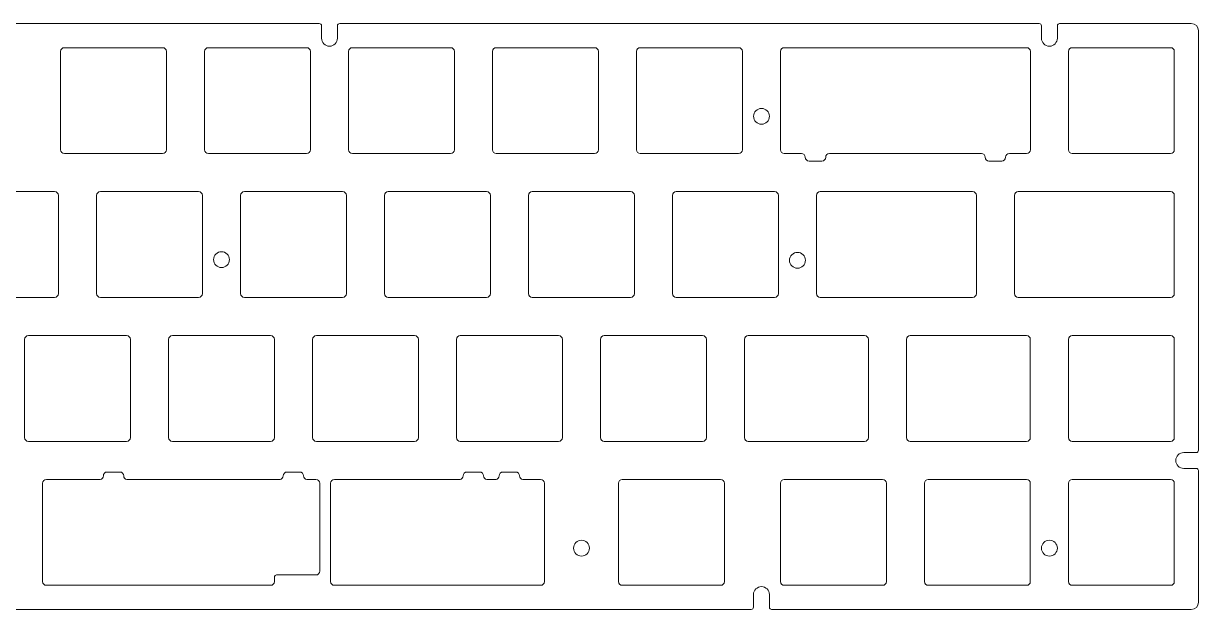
# Model space of a CAD drawing. Header units: millimetres. Extents: x -163 to 163, y -78 to -1.
# Drawn here: x 7.1 to 162.6, y -78.1 to -0.5 of the extents above; entities that cross this region are included whole.
import ezdxf

# ---------------------------------------------------------------- set-up
doc = ezdxf.new("R2010")
doc.units = ezdxf.units.MM
doc.header["$MEASUREMENT"] = 0
doc.layers.add('Layer 1', color=7, linetype='Continuous')

msp = doc.modelspace()

# ---------------------------------------------------------------- linework, layer by layer
at = {"layer": 'Layer 1', "lineweight": 9}
for points, knots in [([(-161.6501, -78.0785), (-162.1726, -78.0785), (-162.5999, -77.6509), (-162.5999, -77.1285), (-162.5999, -77.1285), (-162.5999, -77.1285), (-162.5999, -59.7034), (-162.5999, -59.7034), (-162.5999, -59.7034), (-162.5999, -59.5378), (-162.4656, -59.4035), (-162.2999, -59.4035), (-162.2999, -59.4035), (-162.2999, -59.4035), (-160.65, -59.4034), (-160.65, -59.4034), (-160.65, -59.4034), (-160.65, -59.4034), (-160.6498, -59.4035), (-160.6498, -59.4035), (-160.6498, -59.4035), (-160.0723, -59.4035), (-159.5999, -58.931), (-159.5999, -58.3536), (-159.5999, -58.3536), (-159.5999, -58.3536), (-159.5999, -58.3534), (-159.5999, -58.3534), (-159.5999, -58.3534), (-159.5999, -57.776), (-160.0723, -57.3035), (-160.6498, -57.3034), (-160.6498, -57.3034), (-160.6498, -57.3034), (-160.65, -57.3035), (-160.65, -57.3035), (-160.65, -57.3035), (-161.2333, -57.3035), (-161.7166, -57.3035), (-162.2999, -57.3035), (-162.2999, -57.3035), (-162.4656, -57.3035), (-162.5999, -57.1692), (-162.5999, -57.0034), (-162.5999, -57.0034), (-162.5999, -57.0034), (-162.5999, -1.4787), (-162.5999, -1.4787), (-162.5999, -1.4787), (-162.5999, -0.9563), (-162.1726, -0.5287), (-161.6501, -0.5287), (-161.6501, -0.5287), (-161.6501, -0.5287), (-144.2259, -0.5287), (-144.2259, -0.5287), (-144.2259, -0.5287), (-144.0602, -0.5287), (-143.9259, -0.663), (-143.9259, -0.8287), (-143.9259, -0.8287), (-143.9259, -0.8287), (-143.9259, -2.4786), (-143.9259, -2.4786), (-143.9259, -2.4786), (-143.9259, -2.4786), (-143.9259, -2.4788), (-143.9259, -2.4788), (-143.9259, -2.4788), (-143.9259, -3.0563), (-143.4535, -3.5287), (-142.8761, -3.5287), (-142.8761, -3.5287), (-142.8761, -3.5287), (-142.8758, -3.5287), (-142.8758, -3.5287), (-142.8758, -3.5287), (-142.2984, -3.5287), (-141.8259, -3.0563), (-141.8259, -2.4788), (-141.8259, -2.4788), (-141.8259, -2.4788), (-141.8259, -2.4786), (-141.8259, -2.4786), (-141.8259, -2.4786), (-141.8259, -1.862), (-141.8259, -1.4453), (-141.8259, -0.8287), (-141.8259, -0.8287), (-141.8259, -0.663), (-141.6916, -0.5287), (-141.5259, -0.5287), (-141.5259, -0.5287), (-141.5259, -0.5287), (-48.9756, -0.5287), (-48.9756, -0.5287), (-48.9756, -0.5287), (-48.8099, -0.5287), (-48.6756, -0.663), (-48.6756, -0.8287), (-48.6756, -0.8287), (-48.6756, -1.412), (-48.6756, -1.8953), (-48.6756, -2.4786), (-48.6756, -2.4786), (-48.6756, -2.4786), (-48.6756, -2.4788), (-48.6756, -2.4788), (-48.6756, -2.4788), (-48.6756, -3.0563), (-48.2032, -3.5287), (-47.6258, -3.5287), (-47.6258, -3.5287), (-47.6258, -3.5287), (-47.6255, -3.5287), (-47.6255, -3.5287), (-47.6255, -3.5287), (-47.0481, -3.5287), (-46.5756, -3.0563), (-46.5756, -2.4788), (-46.5756, -2.4788), (-46.5756, -2.4788), (-46.5756, -2.4786), (-46.5756, -2.4786), (-46.5756, -2.4786), (-46.5756, -1.8953), (-46.5756, -1.412), (-46.5756, -0.8287), (-46.5756, -0.8287), (-46.5756, -0.663), (-46.4413, -0.5287), (-46.2756, -0.5287), (-46.2756, -0.5287), (-46.2756, -0.5287), (46.2747, -0.5287), (46.2747, -0.5287), (46.2747, -0.5287), (46.4404, -0.5287), (46.5747, -0.663), (46.5747, -0.8287), (46.5747, -0.8287), (46.5747, -1.412), (46.5747, -1.8953), (46.5747, -2.4786), (46.5747, -2.4786), (46.5747, -2.4786), (46.5747, -2.4788), (46.5747, -2.4788), (46.5747, -2.4788), (46.5747, -3.0563), (47.0471, -3.5287), (47.6245, -3.5287), (47.6245, -3.5287), (47.6245, -3.5287), (47.6248, -3.5287), (47.6248, -3.5287), (47.6248, -3.5287), (48.2022, -3.5287), (48.6747, -3.0563), (48.6747, -2.4788), (48.6747, -2.4788), (48.6747, -2.4788), (48.6747, -2.4786), (48.6747, -2.4786), (48.6747, -2.4786), (48.6747, -2.4786), (48.6747, -0.8287), (48.6747, -0.8287), (48.6747, -0.8287), (48.6747, -0.663), (48.809, -0.5287), (48.9747, -0.5287), (48.9747, -0.5287), (48.9747, -0.5287), (141.5248, -0.5287), (141.5248, -0.5287), (141.5248, -0.5287), (141.6905, -0.5287), (141.8248, -0.663), (141.8248, -0.8287), (141.8248, -0.8287), (141.8248, -1.412), (141.8248, -1.8953), (141.8248, -2.4786), (141.8248, -2.4786), (141.8248, -2.4786), (141.8248, -2.4788), (141.8248, -2.4788), (141.8248, -2.4788), (141.8248, -3.0563), (142.2972, -3.5287), (142.8746, -3.5287), (142.8746, -3.5287), (142.8746, -3.5287), (142.8749, -3.5287), (142.8749, -3.5287), (142.8749, -3.5287), (143.4523, -3.5287), (143.9248, -3.0563), (143.9248, -2.4788), (143.9248, -2.4788), (143.9248, -2.4788), (143.9248, -2.4786), (143.9248, -2.4786), (143.9248, -2.4786), (143.9248, -1.8953), (143.9248, -1.412), (143.9248, -0.8287), (143.9248, -0.8287), (143.9248, -0.663), (144.0591, -0.5287), (144.2248, -0.5287), (144.2248, -0.5287), (144.2248, -0.5287), (161.6501, -0.5287), (161.6501, -0.5287), (161.6501, -0.5287), (162.1726, -0.5287), (162.5999, -0.9563), (162.5999, -1.4787), (162.5999, -1.4787), (162.5999, -1.4787), (162.5999, -57.0035), (162.5999, -57.0035), (162.5999, -57.0035), (162.5999, -57.1692), (162.4656, -57.3035), (162.2999, -57.3035), (162.2999, -57.3035), (161.7166, -57.3035), (161.2333, -57.3035), (160.65, -57.3035), (160.65, -57.3035), (160.65, -57.3035), (160.6498, -57.3035), (160.6498, -57.3035), (160.6498, -57.3035), (160.0723, -57.3035), (159.5999, -57.776), (159.5999, -58.3534), (159.5999, -58.3534), (159.5999, -58.3534), (159.5999, -58.3537), (159.5999, -58.3537), (159.5999, -58.3537), (159.5999, -58.9311), (160.0723, -59.4035), (160.6498, -59.4035), (160.6498, -59.4035), (160.6498, -59.4035), (160.65, -59.4035), (160.65, -59.4035), (160.65, -59.4035), (161.2333, -59.4035), (161.7166, -59.4035), (162.2999, -59.4035), (162.2999, -59.4035), (162.4656, -59.4035), (162.5999, -59.5378), (162.5999, -59.7035), (162.5999, -59.7035), (162.5999, -59.7035), (162.5999, -77.1285), (162.5999, -77.1285), (162.5999, -77.1285), (162.5999, -77.6509), (162.1726, -78.0785), (161.6501, -78.0785), (161.6501, -78.0785), (161.6501, -78.0785), (106.1257, -78.0785), (106.1257, -78.0785), (106.1257, -78.0785), (105.96, -78.0785), (105.8257, -77.9442), (105.8257, -77.7785), (105.8257, -77.7785), (105.8257, -77.1952), (105.8257, -76.6877), (105.8257, -76.1044), (105.8257, -76.1044), (105.8257, -76.1044), (105.8257, -76.1042), (105.8257, -76.1042), (105.8257, -76.1042), (105.8257, -75.5267), (105.3533, -75.0543), (104.7759, -75.0543), (104.7759, -75.0543), (104.7759, -75.0543), (104.7756, -75.0543), (104.7756, -75.0543), (104.7756, -75.0543), (104.1982, -75.0543), (103.7257, -75.5267), (103.7257, -76.1042), (103.7257, -76.1042), (103.7257, -76.1042), (103.7257, -76.1044), (103.7257, -76.1044), (103.7257, -76.1044), (103.7257, -76.6877), (103.7257, -77.1952), (103.7257, -77.7785), (103.7257, -77.7785), (103.7257, -77.9442), (103.5914, -78.0785), (103.4257, -78.0785), (103.4257, -78.0785), (103.4257, -78.0785), (5.7039, -78.0785), (5.7039, -78.0785), (5.7039, -78.0785), (5.5382, -78.0785), (5.4039, -77.9442), (5.4039, -77.7785), (5.4039, -77.7785), (5.4039, -77.1869), (5.4039, -76.6952), (5.4039, -76.1036), (5.4039, -76.1036), (5.4039, -76.1036), (5.4039, -76.1034), (5.4039, -76.1034), (5.4039, -76.1034), (5.4039, -75.5259), (4.9315, -75.0535), (4.3541, -75.0535), (4.3541, -75.0535), (4.3541, -75.0535), (4.3538, -75.0535), (4.3538, -75.0535), (4.3538, -75.0535), (3.7764, -75.0535), (3.3039, -75.5259), (3.3039, -76.1034), (3.3039, -76.1034), (3.3039, -76.1034), (3.3039, -76.1036), (3.3039, -76.1036), (3.3039, -76.1036), (3.3039, -76.6952), (3.3039, -77.1869), (3.3039, -77.7785), (3.3039, -77.7785), (3.3039, -77.9442), (3.1696, -78.0785), (3.0039, -78.0785), (3.0039, -78.0785), (3.0039, -78.0785), (-103.4224, -78.0785), (-103.4224, -78.0785), (-103.4224, -78.0785), (-103.5881, -78.0785), (-103.7224, -77.9442), (-103.7224, -77.7785), (-103.7224, -77.7785), (-103.7224, -77.1869), (-103.7224, -76.6952), (-103.7224, -76.1036), (-103.7224, -76.1036), (-103.7224, -76.1036), (-103.7224, -76.1034), (-103.7224, -76.1034), (-103.7224, -76.1034), (-103.7224, -75.5259), (-104.1948, -75.0535), (-104.7722, -75.0535), (-104.7722, -75.0535), (-104.7722, -75.0535), (-104.7725, -75.0535), (-104.7725, -75.0535), (-104.7725, -75.0535), (-105.3499, -75.0535), (-105.8224, -75.5259), (-105.8224, -76.1034), (-105.8224, -76.1034), (-105.8224, -76.1034), (-105.8224, -76.1036), (-105.8224, -76.1036), (-105.8224, -76.1036), (-105.8224, -76.6952), (-105.8224, -77.1869), (-105.8224, -77.7785), (-105.8224, -77.7785), (-105.8224, -77.9442), (-105.9567, -78.0785), (-106.1224, -78.0785), (-106.1224, -78.0785), (-106.1224, -78.0785), (-161.6501, -78.0785), (-161.6501, -78.0785)], [0, 0, 0, 0, 0.01010101, 0.01010101, 0.01010101, 0.01010101, 0.02020202, 0.02020202, 0.02020202, 0.02020202, 0.03030303, 0.03030303, 0.03030303, 0.03030303, 0.04040404, 0.04040404, 0.04040404, 0.04040404, 0.05050505, 0.05050505, 0.05050505, 0.05050505, 0.06060606, 0.06060606, 0.06060606, 0.06060606, 0.07070707, 0.07070707, 0.07070707, 0.07070707, 0.08080808, 0.08080808, 0.08080808, 0.08080808, 0.09090909, 0.09090909, 0.09090909, 0.09090909, 0.1010101, 0.1010101, 0.1010101, 0.1010101, 0.11111111, 0.11111111, 0.11111111, 0.11111111, 0.12121212, 0.12121212, 0.12121212, 0.12121212, 0.13131313, 0.13131313, 0.13131313, 0.13131313, 0.14141414, 0.14141414, 0.14141414, 0.14141414, 0.15151515, 0.15151515, 0.15151515, 0.15151515, 0.16161616, 0.16161616, 0.16161616, 0.16161616, 0.17171717, 0.17171717, 0.17171717, 0.17171717, 0.18181818, 0.18181818, 0.18181818, 0.18181818, 0.19191919, 0.19191919, 0.19191919, 0.19191919, 0.2020202, 0.2020202, 0.2020202, 0.2020202, 0.21212121, 0.21212121, 0.21212121, 0.21212121, 0.22222222, 0.22222222, 0.22222222, 0.22222222, 0.23232323, 0.23232323, 0.23232323, 0.23232323, 0.24242424, 0.24242424, 0.24242424, 0.24242424, 0.25252525, 0.25252525, 0.25252525, 0.25252525, 0.26262626, 0.26262626, 0.26262626, 0.26262626, 0.27272727, 0.27272727, 0.27272727, 0.27272727, 0.28282828, 0.28282828, 0.28282828, 0.28282828, 0.29292929, 0.29292929, 0.29292929, 0.29292929, 0.3030303, 0.3030303, 0.3030303, 0.3030303, 0.31313131, 0.31313131, 0.31313131, 0.31313131, 0.32323232, 0.32323232, 0.32323232, 0.32323232, 0.33333333, 0.33333333, 0.33333333, 0.33333333, 0.34343434, 0.34343434, 0.34343434, 0.34343434, 0.35353535, 0.35353535, 0.35353535, 0.35353535, 0.36363636, 0.36363636, 0.36363636, 0.36363636, 0.37373737, 0.37373737, 0.37373737, 0.37373737, 0.38383838, 0.38383838, 0.38383838, 0.38383838, 0.39393939, 0.39393939, 0.39393939, 0.39393939, 0.4040404, 0.4040404, 0.4040404, 0.4040404, 0.41414141, 0.41414141, 0.41414141, 0.41414141, 0.42424242, 0.42424242, 0.42424242, 0.42424242, 0.43434343, 0.43434343, 0.43434343, 0.43434343, 0.44444444, 0.44444444, 0.44444444, 0.44444444, 0.45454545, 0.45454545, 0.45454545, 0.45454545, 0.46464646, 0.46464646, 0.46464646, 0.46464646, 0.47474747, 0.47474747, 0.47474747, 0.47474747, 0.48484848, 0.48484848, 0.48484848, 0.48484848, 0.49494949, 0.49494949, 0.49494949, 0.49494949, 0.50505051, 0.50505051, 0.50505051, 0.50505051, 0.51515152, 0.51515152, 0.51515152, 0.51515152, 0.52525253, 0.52525253, 0.52525253, 0.52525253, 0.53535354, 0.53535354, 0.53535354, 0.53535354, 0.54545455, 0.54545455, 0.54545455, 0.54545455, 0.55555556, 0.55555556, 0.55555556, 0.55555556, 0.56565657, 0.56565657, 0.56565657, 0.56565657, 0.57575758, 0.57575758, 0.57575758, 0.57575758, 0.58585859, 0.58585859, 0.58585859, 0.58585859, 0.5959596, 0.5959596, 0.5959596, 0.5959596, 0.60606061, 0.60606061, 0.60606061, 0.60606061, 0.61616162, 0.61616162, 0.61616162, 0.61616162, 0.62626263, 0.62626263, 0.62626263, 0.62626263, 0.63636364, 0.63636364, 0.63636364, 0.63636364, 0.64646465, 0.64646465, 0.64646465, 0.64646465, 0.65656566, 0.65656566, 0.65656566, 0.65656566, 0.66666667, 0.66666667, 0.66666667, 0.66666667, 0.67676768, 0.67676768, 0.67676768, 0.67676768, 0.68686869, 0.68686869, 0.68686869, 0.68686869, 0.6969697, 0.6969697, 0.6969697, 0.6969697, 0.70707071, 0.70707071, 0.70707071, 0.70707071, 0.71717172, 0.71717172, 0.71717172, 0.71717172, 0.72727273, 0.72727273, 0.72727273, 0.72727273, 0.73737374, 0.73737374, 0.73737374, 0.73737374, 0.74747475, 0.74747475, 0.74747475, 0.74747475, 0.75757576, 0.75757576, 0.75757576, 0.75757576, 0.76767677, 0.76767677, 0.76767677, 0.76767677, 0.77777778, 0.77777778, 0.77777778, 0.77777778, 0.78787879, 0.78787879, 0.78787879, 0.78787879, 0.7979798, 0.7979798, 0.7979798, 0.7979798, 0.80808081, 0.80808081, 0.80808081, 0.80808081, 0.81818182, 0.81818182, 0.81818182, 0.81818182, 0.82828283, 0.82828283, 0.82828283, 0.82828283, 0.83838384, 0.83838384, 0.83838384, 0.83838384, 0.84848485, 0.84848485, 0.84848485, 0.84848485, 0.85858586, 0.85858586, 0.85858586, 0.85858586, 0.86868687, 0.86868687, 0.86868687, 0.86868687, 0.87878788, 0.87878788, 0.87878788, 0.87878788, 0.88888889, 0.88888889, 0.88888889, 0.88888889, 0.8989899, 0.8989899, 0.8989899, 0.8989899, 0.90909091, 0.90909091, 0.90909091, 0.90909091, 0.91919192, 0.91919192, 0.91919192, 0.91919192, 0.92929293, 0.92929293, 0.92929293, 0.92929293, 0.93939394, 0.93939394, 0.93939394, 0.93939394, 0.94949495, 0.94949495, 0.94949495, 0.94949495, 0.95959596, 0.95959596, 0.95959596, 0.95959596, 0.96969697, 0.96969697, 0.96969697, 0.96969697, 0.97979798, 0.97979798, 0.97979798, 0.97979798, 1, 1, 1, 1]), ([(12.5507, -3.7289), (12.5507, -3.7289), (25.5509, -3.7289), (25.5509, -3.7289), (25.5509, -3.7289), (25.8259, -3.7289), (26.0508, -3.9539), (26.0508, -4.2289), (26.0508, -4.2289), (26.0508, -4.2289), (26.0508, -17.2289), (26.0508, -17.2289), (26.0508, -17.2289), (26.0508, -17.5039), (25.8259, -17.7289), (25.5509, -17.7289), (25.5509, -17.7289), (25.5509, -17.7289), (12.5507, -17.7289), (12.5507, -17.7289), (12.5507, -17.7289), (12.2757, -17.7289), (12.0508, -17.5039), (12.0508, -17.2289), (12.0508, -17.2289), (12.0508, -17.2289), (12.0508, -4.2289), (12.0508, -4.2289), (12.0508, -4.2289), (12.0508, -3.9539), (12.2757, -3.7289), (12.5507, -3.7289)], [0, 0, 0, 0, 0.11111111, 0.11111111, 0.11111111, 0.11111111, 0.22222222, 0.22222222, 0.22222222, 0.22222222, 0.33333333, 0.33333333, 0.33333333, 0.33333333, 0.44444444, 0.44444444, 0.44444444, 0.44444444, 0.55555556, 0.55555556, 0.55555556, 0.55555556, 0.66666667, 0.66666667, 0.66666667, 0.66666667, 0.77777778, 0.77777778, 0.77777778, 0.77777778, 1, 1, 1, 1]), ([(31.6007, -3.7289), (31.6007, -3.7289), (44.6009, -3.7289), (44.6009, -3.7289), (44.6009, -3.7289), (44.8759, -3.7289), (45.1008, -3.9539), (45.1008, -4.2289), (45.1008, -4.2289), (45.1008, -4.2289), (45.1008, -17.2289), (45.1008, -17.2289), (45.1008, -17.2289), (45.1008, -17.5039), (44.8759, -17.7289), (44.6009, -17.7289), (44.6009, -17.7289), (44.6009, -17.7289), (31.6007, -17.7289), (31.6007, -17.7289), (31.6007, -17.7289), (31.3257, -17.7289), (31.1008, -17.5039), (31.1008, -17.2289), (31.1008, -17.2289), (31.1008, -17.2289), (31.1008, -4.2289), (31.1008, -4.2289), (31.1008, -4.2289), (31.1008, -3.9539), (31.3257, -3.7289), (31.6007, -3.7289)], [0, 0, 0, 0, 0.11111111, 0.11111111, 0.11111111, 0.11111111, 0.22222222, 0.22222222, 0.22222222, 0.22222222, 0.33333333, 0.33333333, 0.33333333, 0.33333333, 0.44444444, 0.44444444, 0.44444444, 0.44444444, 0.55555556, 0.55555556, 0.55555556, 0.55555556, 0.66666667, 0.66666667, 0.66666667, 0.66666667, 0.77777778, 0.77777778, 0.77777778, 0.77777778, 1, 1, 1, 1]), ([(50.6505, -3.7289), (50.6505, -3.7289), (63.6507, -3.7289), (63.6507, -3.7289), (63.6507, -3.7289), (63.9257, -3.7289), (64.1506, -3.9539), (64.1506, -4.2289), (64.1506, -4.2289), (64.1506, -4.2289), (64.1506, -17.2289), (64.1506, -17.2289), (64.1506, -17.2289), (64.1506, -17.5039), (63.9257, -17.7289), (63.6507, -17.7289), (63.6507, -17.7289), (63.6507, -17.7289), (50.6505, -17.7289), (50.6505, -17.7289), (50.6505, -17.7289), (50.3755, -17.7289), (50.1506, -17.5039), (50.1506, -17.2289), (50.1506, -17.2289), (50.1506, -17.2289), (50.1506, -4.2289), (50.1506, -4.2289), (50.1506, -4.2289), (50.1506, -3.9539), (50.3755, -3.7289), (50.6505, -3.7289)], [0, 0, 0, 0, 0.11111111, 0.11111111, 0.11111111, 0.11111111, 0.22222222, 0.22222222, 0.22222222, 0.22222222, 0.33333333, 0.33333333, 0.33333333, 0.33333333, 0.44444444, 0.44444444, 0.44444444, 0.44444444, 0.55555556, 0.55555556, 0.55555556, 0.55555556, 0.66666667, 0.66666667, 0.66666667, 0.66666667, 0.77777778, 0.77777778, 0.77777778, 0.77777778, 1, 1, 1, 1]), ([(69.7007, -3.7289), (69.7007, -3.7289), (82.7009, -3.7289), (82.7009, -3.7289), (82.7009, -3.7289), (82.9759, -3.7289), (83.2008, -3.9539), (83.2008, -4.2289), (83.2008, -4.2289), (83.2008, -4.2289), (83.2008, -17.2289), (83.2008, -17.2289), (83.2008, -17.2289), (83.2008, -17.5039), (82.9759, -17.7289), (82.7009, -17.7289), (82.7009, -17.7289), (82.7009, -17.7289), (69.7007, -17.7289), (69.7007, -17.7289), (69.7007, -17.7289), (69.4257, -17.7289), (69.2008, -17.5039), (69.2008, -17.2289), (69.2008, -17.2289), (69.2008, -17.2289), (69.2008, -4.2289), (69.2008, -4.2289), (69.2008, -4.2289), (69.2008, -3.9539), (69.4257, -3.7289), (69.7007, -3.7289)], [0, 0, 0, 0, 0.11111111, 0.11111111, 0.11111111, 0.11111111, 0.22222222, 0.22222222, 0.22222222, 0.22222222, 0.33333333, 0.33333333, 0.33333333, 0.33333333, 0.44444444, 0.44444444, 0.44444444, 0.44444444, 0.55555556, 0.55555556, 0.55555556, 0.55555556, 0.66666667, 0.66666667, 0.66666667, 0.66666667, 0.77777778, 0.77777778, 0.77777778, 0.77777778, 1, 1, 1, 1]), ([(88.7508, -3.7289), (88.7508, -3.7289), (101.751, -3.7289), (101.751, -3.7289), (101.751, -3.7289), (102.026, -3.7289), (102.2509, -3.9539), (102.2509, -4.2289), (102.2509, -4.2289), (102.2509, -4.2289), (102.2509, -17.2289), (102.2509, -17.2289), (102.2509, -17.2289), (102.2509, -17.5039), (102.026, -17.7289), (101.751, -17.7289), (101.751, -17.7289), (101.751, -17.7289), (88.7508, -17.7289), (88.7508, -17.7289), (88.7508, -17.7289), (88.4758, -17.7289), (88.2509, -17.5039), (88.2509, -17.2289), (88.2509, -17.2289), (88.2509, -17.2289), (88.2509, -4.2289), (88.2509, -4.2289), (88.2509, -4.2289), (88.2509, -3.9539), (88.4758, -3.7289), (88.7508, -3.7289)], [0, 0, 0, 0, 0.11111111, 0.11111111, 0.11111111, 0.11111111, 0.22222222, 0.22222222, 0.22222222, 0.22222222, 0.33333333, 0.33333333, 0.33333333, 0.33333333, 0.44444444, 0.44444444, 0.44444444, 0.44444444, 0.55555556, 0.55555556, 0.55555556, 0.55555556, 0.66666667, 0.66666667, 0.66666667, 0.66666667, 0.77777778, 0.77777778, 0.77777778, 0.77777778, 1, 1, 1, 1]), ([(107.801, -3.7289), (107.801, -3.7289), (139.8512, -3.7289), (139.8512, -3.7289), (139.8512, -3.7289), (140.1262, -3.7289), (140.3511, -3.954), (140.3511, -4.2289), (140.3511, -4.2289), (140.3511, -4.2289), (140.3511, -17.2289), (140.3511, -17.2289), (140.3511, -17.2289), (140.3511, -17.5038), (140.1261, -17.7289), (139.8512, -17.7289), (139.8512, -17.7289), (139.8512, -17.7289), (137.574, -17.7289), (137.574, -17.7289), (137.574, -17.7289), (137.299, -17.7289), (137.074, -17.954), (137.074, -18.2288), (137.074, -18.2288), (137.074, -18.5035), (136.8475, -18.7288), (136.574, -18.7288), (136.574, -18.7288), (136.574, -18.7288), (134.874, -18.7288), (134.874, -18.7288), (134.874, -18.7288), (134.6005, -18.7288), (134.374, -18.5028), (134.374, -18.2288), (134.374, -18.2288), (134.374, -17.954), (134.149, -17.7289), (133.874, -17.7289), (133.874, -17.7289), (133.874, -17.7289), (113.7742, -17.7289), (113.7742, -17.7289), (113.7742, -17.7289), (113.4992, -17.7289), (113.2742, -17.954), (113.2742, -18.2288), (113.2742, -18.2288), (113.2742, -18.5035), (113.0477, -18.7288), (112.7742, -18.7288), (112.7742, -18.7288), (112.7742, -18.7288), (111.0742, -18.7288), (111.0742, -18.7288), (111.0742, -18.7288), (110.8007, -18.7288), (110.5742, -18.5028), (110.5742, -18.2288), (110.5742, -18.2288), (110.5742, -17.954), (110.3492, -17.7289), (110.0742, -17.7289), (110.0742, -17.7289), (110.0742, -17.7289), (107.801, -17.7289), (107.801, -17.7289), (107.801, -17.7289), (107.5261, -17.7289), (107.3011, -17.5039), (107.3011, -17.2289), (107.3011, -17.2289), (107.3011, -17.2289), (107.3011, -4.2289), (107.3011, -4.2289), (107.3011, -4.2289), (107.3011, -3.9539), (107.526, -3.7289), (107.801, -3.7289)], [0, 0, 0, 0, 0.04761905, 0.04761905, 0.04761905, 0.04761905, 0.0952381, 0.0952381, 0.0952381, 0.0952381, 0.14285714, 0.14285714, 0.14285714, 0.14285714, 0.19047619, 0.19047619, 0.19047619, 0.19047619, 0.23809524, 0.23809524, 0.23809524, 0.23809524, 0.28571429, 0.28571429, 0.28571429, 0.28571429, 0.33333333, 0.33333333, 0.33333333, 0.33333333, 0.38095238, 0.38095238, 0.38095238, 0.38095238, 0.42857143, 0.42857143, 0.42857143, 0.42857143, 0.47619048, 0.47619048, 0.47619048, 0.47619048, 0.52380952, 0.52380952, 0.52380952, 0.52380952, 0.57142857, 0.57142857, 0.57142857, 0.57142857, 0.61904762, 0.61904762, 0.61904762, 0.61904762, 0.66666667, 0.66666667, 0.66666667, 0.66666667, 0.71428571, 0.71428571, 0.71428571, 0.71428571, 0.76190476, 0.76190476, 0.76190476, 0.76190476, 0.80952381, 0.80952381, 0.80952381, 0.80952381, 0.85714286, 0.85714286, 0.85714286, 0.85714286, 0.9047619, 0.9047619, 0.9047619, 0.9047619, 1, 1, 1, 1]), ([(145.9008, -3.7289), (145.9008, -3.7289), (158.901, -3.7289), (158.901, -3.7289), (158.901, -3.7289), (159.176, -3.7289), (159.4009, -3.9539), (159.4009, -4.2289), (159.4009, -4.2289), (159.4009, -4.2289), (159.4009, -17.2289), (159.4009, -17.2289), (159.4009, -17.2289), (159.4009, -17.5039), (159.176, -17.7289), (158.901, -17.7289), (158.901, -17.7289), (158.901, -17.7289), (145.9008, -17.7289), (145.9008, -17.7289), (145.9008, -17.7289), (145.6258, -17.7289), (145.4009, -17.5039), (145.4009, -17.2289), (145.4009, -17.2289), (145.4009, -17.2289), (145.4009, -4.2289), (145.4009, -4.2289), (145.4009, -4.2289), (145.4009, -3.9539), (145.6258, -3.7289), (145.9008, -3.7289)], [0, 0, 0, 0, 0.11111111, 0.11111111, 0.11111111, 0.11111111, 0.22222222, 0.22222222, 0.22222222, 0.22222222, 0.33333333, 0.33333333, 0.33333333, 0.33333333, 0.44444444, 0.44444444, 0.44444444, 0.44444444, 0.55555556, 0.55555556, 0.55555556, 0.55555556, 0.66666667, 0.66666667, 0.66666667, 0.66666667, 0.77777778, 0.77777778, 0.77777778, 0.77777778, 1, 1, 1, 1]), ([(104.7764, -11.7634), (104.1965, -11.7634), (103.7264, -12.2335), (103.7264, -12.8134), (103.7264, -12.8134), (103.7264, -13.3933), (104.1965, -13.8634), (104.7764, -13.8634), (104.7764, -13.8634), (105.3563, -13.8634), (105.8264, -13.3933), (105.8264, -12.8134), (105.8264, -12.8134), (105.8264, -12.2335), (105.3563, -11.7634), (104.7764, -11.7634)], [0, 0, 0, 0, 0.2, 0.2, 0.2, 0.2, 0.4, 0.4, 0.4, 0.4, 0.6, 0.6, 0.6, 0.6, 1, 1, 1, 1]), ([(-1.7374, -22.7784), (-1.7374, -22.7784), (11.2628, -22.7784), (11.2628, -22.7784), (11.2628, -22.7784), (11.5378, -22.7784), (11.7627, -23.0034), (11.7627, -23.2784), (11.7627, -23.2784), (11.7627, -23.2784), (11.7627, -36.2784), (11.7627, -36.2784), (11.7627, -36.2784), (11.7627, -36.5534), (11.5378, -36.7784), (11.2628, -36.7784), (11.2628, -36.7784), (11.2628, -36.7784), (-1.7374, -36.7784), (-1.7374, -36.7784), (-1.7374, -36.7784), (-2.0124, -36.7784), (-2.2373, -36.5534), (-2.2373, -36.2784), (-2.2373, -36.2784), (-2.2373, -36.2784), (-2.2373, -23.2784), (-2.2373, -23.2784), (-2.2373, -23.2784), (-2.2373, -23.0034), (-2.0124, -22.7784), (-1.7374, -22.7784)], [0, 0, 0, 0, 0.11111111, 0.11111111, 0.11111111, 0.11111111, 0.22222222, 0.22222222, 0.22222222, 0.22222222, 0.33333333, 0.33333333, 0.33333333, 0.33333333, 0.44444444, 0.44444444, 0.44444444, 0.44444444, 0.55555556, 0.55555556, 0.55555556, 0.55555556, 0.66666667, 0.66666667, 0.66666667, 0.66666667, 0.77777778, 0.77777778, 0.77777778, 0.77777778, 1, 1, 1, 1]), ([(17.3128, -22.7784), (17.3128, -22.7784), (30.313, -22.7784), (30.313, -22.7784), (30.313, -22.7784), (30.588, -22.7784), (30.8129, -23.0034), (30.8129, -23.2784), (30.8129, -23.2784), (30.8129, -23.2784), (30.8129, -36.2784), (30.8129, -36.2784), (30.8129, -36.2784), (30.8129, -36.5534), (30.588, -36.7784), (30.313, -36.7784), (30.313, -36.7784), (30.313, -36.7784), (17.3128, -36.7784), (17.3128, -36.7784), (17.3128, -36.7784), (17.0378, -36.7784), (16.8129, -36.5534), (16.8129, -36.2784), (16.8129, -36.2784), (16.8129, -36.2784), (16.8129, -23.2784), (16.8129, -23.2784), (16.8129, -23.2784), (16.8129, -23.0034), (17.0378, -22.7784), (17.3128, -22.7784)], [0, 0, 0, 0, 0.11111111, 0.11111111, 0.11111111, 0.11111111, 0.22222222, 0.22222222, 0.22222222, 0.22222222, 0.33333333, 0.33333333, 0.33333333, 0.33333333, 0.44444444, 0.44444444, 0.44444444, 0.44444444, 0.55555556, 0.55555556, 0.55555556, 0.55555556, 0.66666667, 0.66666667, 0.66666667, 0.66666667, 0.77777778, 0.77777778, 0.77777778, 0.77777778, 1, 1, 1, 1]), ([(36.3628, -22.7784), (36.3628, -22.7784), (49.363, -22.7784), (49.363, -22.7784), (49.363, -22.7784), (49.638, -22.7784), (49.8629, -23.0034), (49.8629, -23.2784), (49.8629, -23.2784), (49.8629, -23.2784), (49.8629, -36.2784), (49.8629, -36.2784), (49.8629, -36.2784), (49.8629, -36.5534), (49.638, -36.7784), (49.363, -36.7784), (49.363, -36.7784), (49.363, -36.7784), (36.3628, -36.7784), (36.3628, -36.7784), (36.3628, -36.7784), (36.0878, -36.7784), (35.8629, -36.5534), (35.8629, -36.2784), (35.8629, -36.2784), (35.8629, -36.2784), (35.8629, -23.2784), (35.8629, -23.2784), (35.8629, -23.2784), (35.8629, -23.0034), (36.0878, -22.7784), (36.3628, -22.7784)], [0, 0, 0, 0, 0.11111111, 0.11111111, 0.11111111, 0.11111111, 0.22222222, 0.22222222, 0.22222222, 0.22222222, 0.33333333, 0.33333333, 0.33333333, 0.33333333, 0.44444444, 0.44444444, 0.44444444, 0.44444444, 0.55555556, 0.55555556, 0.55555556, 0.55555556, 0.66666667, 0.66666667, 0.66666667, 0.66666667, 0.77777778, 0.77777778, 0.77777778, 0.77777778, 1, 1, 1, 1]), ([(55.4126, -22.7784), (55.4126, -22.7784), (68.4128, -22.7784), (68.4128, -22.7784), (68.4128, -22.7784), (68.6878, -22.7784), (68.9127, -23.0034), (68.9127, -23.2784), (68.9127, -23.2784), (68.9127, -23.2784), (68.9127, -36.2784), (68.9127, -36.2784), (68.9127, -36.2784), (68.9127, -36.5534), (68.6878, -36.7784), (68.4128, -36.7784), (68.4128, -36.7784), (68.4128, -36.7784), (55.4126, -36.7784), (55.4126, -36.7784), (55.4126, -36.7784), (55.1376, -36.7784), (54.9127, -36.5534), (54.9127, -36.2784), (54.9127, -36.2784), (54.9127, -36.2784), (54.9127, -23.2784), (54.9127, -23.2784), (54.9127, -23.2784), (54.9127, -23.0034), (55.1376, -22.7784), (55.4126, -22.7784)], [0, 0, 0, 0, 0.11111111, 0.11111111, 0.11111111, 0.11111111, 0.22222222, 0.22222222, 0.22222222, 0.22222222, 0.33333333, 0.33333333, 0.33333333, 0.33333333, 0.44444444, 0.44444444, 0.44444444, 0.44444444, 0.55555556, 0.55555556, 0.55555556, 0.55555556, 0.66666667, 0.66666667, 0.66666667, 0.66666667, 0.77777778, 0.77777778, 0.77777778, 0.77777778, 1, 1, 1, 1]), ([(74.4628, -22.7784), (74.4628, -22.7784), (87.463, -22.7784), (87.463, -22.7784), (87.463, -22.7784), (87.738, -22.7784), (87.9629, -23.0034), (87.9629, -23.2784), (87.9629, -23.2784), (87.9629, -23.2784), (87.9629, -36.2784), (87.9629, -36.2784), (87.9629, -36.2784), (87.9629, -36.5534), (87.738, -36.7784), (87.463, -36.7784), (87.463, -36.7784), (87.463, -36.7784), (74.4628, -36.7784), (74.4628, -36.7784), (74.4628, -36.7784), (74.1878, -36.7784), (73.9629, -36.5534), (73.9629, -36.2784), (73.9629, -36.2784), (73.9629, -36.2784), (73.9629, -23.2784), (73.9629, -23.2784), (73.9629, -23.2784), (73.9629, -23.0034), (74.1878, -22.7784), (74.4628, -22.7784)], [0, 0, 0, 0, 0.11111111, 0.11111111, 0.11111111, 0.11111111, 0.22222222, 0.22222222, 0.22222222, 0.22222222, 0.33333333, 0.33333333, 0.33333333, 0.33333333, 0.44444444, 0.44444444, 0.44444444, 0.44444444, 0.55555556, 0.55555556, 0.55555556, 0.55555556, 0.66666667, 0.66666667, 0.66666667, 0.66666667, 0.77777778, 0.77777778, 0.77777778, 0.77777778, 1, 1, 1, 1]), ([(93.5129, -22.7784), (93.5129, -22.7784), (106.5131, -22.7784), (106.5131, -22.7784), (106.5131, -22.7784), (106.7881, -22.7784), (107.013, -23.0034), (107.013, -23.2784), (107.013, -23.2784), (107.013, -23.2784), (107.013, -36.2784), (107.013, -36.2784), (107.013, -36.2784), (107.013, -36.5534), (106.7881, -36.7784), (106.5131, -36.7784), (106.5131, -36.7784), (106.5131, -36.7784), (93.5129, -36.7784), (93.5129, -36.7784), (93.5129, -36.7784), (93.2379, -36.7784), (93.013, -36.5534), (93.013, -36.2784), (93.013, -36.2784), (93.013, -36.2784), (93.013, -23.2784), (93.013, -23.2784), (93.013, -23.2784), (93.013, -23.0034), (93.2379, -22.7784), (93.5129, -22.7784)], [0, 0, 0, 0, 0.11111111, 0.11111111, 0.11111111, 0.11111111, 0.22222222, 0.22222222, 0.22222222, 0.22222222, 0.33333333, 0.33333333, 0.33333333, 0.33333333, 0.44444444, 0.44444444, 0.44444444, 0.44444444, 0.55555556, 0.55555556, 0.55555556, 0.55555556, 0.66666667, 0.66666667, 0.66666667, 0.66666667, 0.77777778, 0.77777778, 0.77777778, 0.77777778, 1, 1, 1, 1]), ([(112.5629, -22.7784), (112.5629, -22.7784), (132.7084, -22.7784), (132.7084, -22.7784), (132.7084, -22.7784), (132.9834, -22.7784), (133.2083, -23.0035), (133.2083, -23.2784), (133.2083, -23.2784), (133.2083, -23.2784), (133.2083, -36.2784), (133.2083, -36.2784), (133.2083, -36.2784), (133.2083, -36.5533), (132.9833, -36.7784), (132.7084, -36.7784), (132.7084, -36.7784), (132.7084, -36.7784), (112.5629, -36.7784), (112.5629, -36.7784), (112.5629, -36.7784), (112.288, -36.7784), (112.063, -36.5534), (112.063, -36.2784), (112.063, -36.2784), (112.063, -36.2784), (112.063, -23.2784), (112.063, -23.2784), (112.063, -23.2784), (112.063, -23.0034), (112.2879, -22.7784), (112.5629, -22.7784)], [0, 0, 0, 0, 0.11111111, 0.11111111, 0.11111111, 0.11111111, 0.22222222, 0.22222222, 0.22222222, 0.22222222, 0.33333333, 0.33333333, 0.33333333, 0.33333333, 0.44444444, 0.44444444, 0.44444444, 0.44444444, 0.55555556, 0.55555556, 0.55555556, 0.55555556, 0.66666667, 0.66666667, 0.66666667, 0.66666667, 0.77777778, 0.77777778, 0.77777778, 0.77777778, 1, 1, 1, 1]), ([(138.756, -22.7784), (138.756, -22.7784), (158.9015, -22.7784), (158.9015, -22.7784), (158.9015, -22.7784), (159.1765, -22.7784), (159.4014, -23.0035), (159.4014, -23.2784), (159.4014, -23.2784), (159.4014, -23.2784), (159.4014, -36.2784), (159.4014, -36.2784), (159.4014, -36.2784), (159.4014, -36.5533), (159.1764, -36.7784), (158.9015, -36.7784), (158.9015, -36.7784), (158.9015, -36.7784), (138.756, -36.7784), (138.756, -36.7784), (138.756, -36.7784), (138.4811, -36.7784), (138.2561, -36.5534), (138.2561, -36.2784), (138.2561, -36.2784), (138.2561, -36.2784), (138.2561, -23.2784), (138.2561, -23.2784), (138.2561, -23.2784), (138.2561, -23.0034), (138.481, -22.7784), (138.756, -22.7784)], [0, 0, 0, 0, 0.11111111, 0.11111111, 0.11111111, 0.11111111, 0.22222222, 0.22222222, 0.22222222, 0.22222222, 0.33333333, 0.33333333, 0.33333333, 0.33333333, 0.44444444, 0.44444444, 0.44444444, 0.44444444, 0.55555556, 0.55555556, 0.55555556, 0.55555556, 0.66666667, 0.66666667, 0.66666667, 0.66666667, 0.77777778, 0.77777778, 0.77777778, 0.77777778, 1, 1, 1, 1]), ([(33.338, -30.7284), (32.7581, -30.7284), (32.288, -31.1985), (32.288, -31.7784), (32.288, -31.7784), (32.288, -32.3583), (32.7581, -32.8284), (33.338, -32.8284), (33.338, -32.8284), (33.9179, -32.8284), (34.388, -32.3583), (34.388, -31.7784), (34.388, -31.7784), (34.388, -31.1985), (33.9179, -30.7284), (33.338, -30.7284)], [0, 0, 0, 0, 0.2, 0.2, 0.2, 0.2, 0.4, 0.4, 0.4, 0.4, 0.6, 0.6, 0.6, 0.6, 1, 1, 1, 1]), ([(109.5383, -30.8134), (108.9584, -30.8134), (108.4883, -31.2835), (108.4883, -31.8634), (108.4883, -31.8634), (108.4883, -32.4433), (108.9584, -32.9134), (109.5383, -32.9134), (109.5383, -32.9134), (110.1182, -32.9134), (110.5883, -32.4433), (110.5883, -31.8634), (110.5883, -31.8634), (110.5883, -31.2835), (110.1182, -30.8134), (109.5383, -30.8134)], [0, 0, 0, 0, 0.2, 0.2, 0.2, 0.2, 0.4, 0.4, 0.4, 0.4, 0.6, 0.6, 0.6, 0.6, 1, 1, 1, 1]), ([(7.7876, -41.8284), (7.7876, -41.8284), (20.7878, -41.8284), (20.7878, -41.8284), (20.7878, -41.8284), (21.0628, -41.8284), (21.2877, -42.0534), (21.2877, -42.3284), (21.2877, -42.3284), (21.2877, -42.3284), (21.2877, -55.3284), (21.2877, -55.3284), (21.2877, -55.3284), (21.2877, -55.6034), (21.0628, -55.8284), (20.7878, -55.8284), (20.7878, -55.8284), (20.7878, -55.8284), (7.7876, -55.8284), (7.7876, -55.8284), (7.7876, -55.8284), (7.5126, -55.8284), (7.2877, -55.6034), (7.2877, -55.3284), (7.2877, -55.3284), (7.2877, -55.3284), (7.2877, -42.3284), (7.2877, -42.3284), (7.2877, -42.3284), (7.2877, -42.0534), (7.5126, -41.8284), (7.7876, -41.8284)], [0, 0, 0, 0, 0.11111111, 0.11111111, 0.11111111, 0.11111111, 0.22222222, 0.22222222, 0.22222222, 0.22222222, 0.33333333, 0.33333333, 0.33333333, 0.33333333, 0.44444444, 0.44444444, 0.44444444, 0.44444444, 0.55555556, 0.55555556, 0.55555556, 0.55555556, 0.66666667, 0.66666667, 0.66666667, 0.66666667, 0.77777778, 0.77777778, 0.77777778, 0.77777778, 1, 1, 1, 1]), ([(26.8378, -41.8284), (26.8378, -41.8284), (39.838, -41.8284), (39.838, -41.8284), (39.838, -41.8284), (40.113, -41.8284), (40.3379, -42.0534), (40.3379, -42.3284), (40.3379, -42.3284), (40.3379, -42.3284), (40.3379, -55.3284), (40.3379, -55.3284), (40.3379, -55.3284), (40.3379, -55.6034), (40.113, -55.8284), (39.838, -55.8284), (39.838, -55.8284), (39.838, -55.8284), (26.8378, -55.8284), (26.8378, -55.8284), (26.8378, -55.8284), (26.5628, -55.8284), (26.3379, -55.6034), (26.3379, -55.3284), (26.3379, -55.3284), (26.3379, -55.3284), (26.3379, -42.3284), (26.3379, -42.3284), (26.3379, -42.3284), (26.3379, -42.0534), (26.5628, -41.8284), (26.8378, -41.8284)], [0, 0, 0, 0, 0.11111111, 0.11111111, 0.11111111, 0.11111111, 0.22222222, 0.22222222, 0.22222222, 0.22222222, 0.33333333, 0.33333333, 0.33333333, 0.33333333, 0.44444444, 0.44444444, 0.44444444, 0.44444444, 0.55555556, 0.55555556, 0.55555556, 0.55555556, 0.66666667, 0.66666667, 0.66666667, 0.66666667, 0.77777778, 0.77777778, 0.77777778, 0.77777778, 1, 1, 1, 1]), ([(45.8878, -41.8284), (45.8878, -41.8284), (58.888, -41.8284), (58.888, -41.8284), (58.888, -41.8284), (59.163, -41.8284), (59.3879, -42.0534), (59.3879, -42.3284), (59.3879, -42.3284), (59.3879, -42.3284), (59.3879, -55.3284), (59.3879, -55.3284), (59.3879, -55.3284), (59.3879, -55.6034), (59.163, -55.8284), (58.888, -55.8284), (58.888, -55.8284), (58.888, -55.8284), (45.8878, -55.8284), (45.8878, -55.8284), (45.8878, -55.8284), (45.6128, -55.8284), (45.3879, -55.6034), (45.3879, -55.3284), (45.3879, -55.3284), (45.3879, -55.3284), (45.3879, -42.3284), (45.3879, -42.3284), (45.3879, -42.3284), (45.3879, -42.0534), (45.6128, -41.8284), (45.8878, -41.8284)], [0, 0, 0, 0, 0.11111111, 0.11111111, 0.11111111, 0.11111111, 0.22222222, 0.22222222, 0.22222222, 0.22222222, 0.33333333, 0.33333333, 0.33333333, 0.33333333, 0.44444444, 0.44444444, 0.44444444, 0.44444444, 0.55555556, 0.55555556, 0.55555556, 0.55555556, 0.66666667, 0.66666667, 0.66666667, 0.66666667, 0.77777778, 0.77777778, 0.77777778, 0.77777778, 1, 1, 1, 1]), ([(64.9376, -41.8284), (64.9376, -41.8284), (77.9378, -41.8284), (77.9378, -41.8284), (77.9378, -41.8284), (78.2128, -41.8284), (78.4377, -42.0534), (78.4377, -42.3284), (78.4377, -42.3284), (78.4377, -42.3284), (78.4377, -55.3284), (78.4377, -55.3284), (78.4377, -55.3284), (78.4377, -55.6034), (78.2128, -55.8284), (77.9378, -55.8284), (77.9378, -55.8284), (77.9378, -55.8284), (64.9376, -55.8284), (64.9376, -55.8284), (64.9376, -55.8284), (64.6626, -55.8284), (64.4377, -55.6034), (64.4377, -55.3284), (64.4377, -55.3284), (64.4377, -55.3284), (64.4377, -42.3284), (64.4377, -42.3284), (64.4377, -42.3284), (64.4377, -42.0534), (64.6626, -41.8284), (64.9376, -41.8284)], [0, 0, 0, 0, 0.11111111, 0.11111111, 0.11111111, 0.11111111, 0.22222222, 0.22222222, 0.22222222, 0.22222222, 0.33333333, 0.33333333, 0.33333333, 0.33333333, 0.44444444, 0.44444444, 0.44444444, 0.44444444, 0.55555556, 0.55555556, 0.55555556, 0.55555556, 0.66666667, 0.66666667, 0.66666667, 0.66666667, 0.77777778, 0.77777778, 0.77777778, 0.77777778, 1, 1, 1, 1]), ([(83.9878, -41.8284), (83.9878, -41.8284), (96.988, -41.8284), (96.988, -41.8284), (96.988, -41.8284), (97.263, -41.8284), (97.4879, -42.0534), (97.4879, -42.3284), (97.4879, -42.3284), (97.4879, -42.3284), (97.4879, -55.3284), (97.4879, -55.3284), (97.4879, -55.3284), (97.4879, -55.6034), (97.263, -55.8284), (96.988, -55.8284), (96.988, -55.8284), (96.988, -55.8284), (83.9878, -55.8284), (83.9878, -55.8284), (83.9878, -55.8284), (83.7128, -55.8284), (83.4879, -55.6034), (83.4879, -55.3284), (83.4879, -55.3284), (83.4879, -55.3284), (83.4879, -42.3284), (83.4879, -42.3284), (83.4879, -42.3284), (83.4879, -42.0534), (83.7128, -41.8284), (83.9878, -41.8284)], [0, 0, 0, 0, 0.11111111, 0.11111111, 0.11111111, 0.11111111, 0.22222222, 0.22222222, 0.22222222, 0.22222222, 0.33333333, 0.33333333, 0.33333333, 0.33333333, 0.44444444, 0.44444444, 0.44444444, 0.44444444, 0.55555556, 0.55555556, 0.55555556, 0.55555556, 0.66666667, 0.66666667, 0.66666667, 0.66666667, 0.77777778, 0.77777778, 0.77777778, 0.77777778, 1, 1, 1, 1]), ([(103.0379, -41.8284), (103.0379, -41.8284), (118.4181, -41.8284), (118.4181, -41.8284), (118.4181, -41.8284), (118.6931, -41.8284), (118.918, -42.0535), (118.918, -42.3284), (118.918, -42.3284), (118.918, -42.3284), (118.918, -55.3284), (118.918, -55.3284), (118.918, -55.3284), (118.918, -55.6033), (118.693, -55.8284), (118.4181, -55.8284), (118.4181, -55.8284), (118.4181, -55.8284), (103.0379, -55.8284), (103.0379, -55.8284), (103.0379, -55.8284), (102.763, -55.8284), (102.538, -55.6034), (102.538, -55.3284), (102.538, -55.3284), (102.538, -55.3284), (102.538, -42.3284), (102.538, -42.3284), (102.538, -42.3284), (102.538, -42.0534), (102.7629, -41.8284), (103.0379, -41.8284)], [0, 0, 0, 0, 0.11111111, 0.11111111, 0.11111111, 0.11111111, 0.22222222, 0.22222222, 0.22222222, 0.22222222, 0.33333333, 0.33333333, 0.33333333, 0.33333333, 0.44444444, 0.44444444, 0.44444444, 0.44444444, 0.55555556, 0.55555556, 0.55555556, 0.55555556, 0.66666667, 0.66666667, 0.66666667, 0.66666667, 0.77777778, 0.77777778, 0.77777778, 0.77777778, 1, 1, 1, 1]), ([(124.469, -41.8284), (124.469, -41.8284), (139.8492, -41.8284), (139.8492, -41.8284), (139.8492, -41.8284), (140.1242, -41.8284), (140.3491, -42.0535), (140.3491, -42.3284), (140.3491, -42.3284), (140.3491, -42.3284), (140.3491, -55.3284), (140.3491, -55.3284), (140.3491, -55.3284), (140.3491, -55.6033), (140.1241, -55.8284), (139.8492, -55.8284), (139.8492, -55.8284), (139.8492, -55.8284), (124.469, -55.8284), (124.469, -55.8284), (124.469, -55.8284), (124.1941, -55.8284), (123.9691, -55.6034), (123.9691, -55.3284), (123.9691, -55.3284), (123.9691, -55.3284), (123.9691, -42.3284), (123.9691, -42.3284), (123.9691, -42.3284), (123.9691, -42.0534), (124.194, -41.8284), (124.469, -41.8284)], [0, 0, 0, 0, 0.11111111, 0.11111111, 0.11111111, 0.11111111, 0.22222222, 0.22222222, 0.22222222, 0.22222222, 0.33333333, 0.33333333, 0.33333333, 0.33333333, 0.44444444, 0.44444444, 0.44444444, 0.44444444, 0.55555556, 0.55555556, 0.55555556, 0.55555556, 0.66666667, 0.66666667, 0.66666667, 0.66666667, 0.77777778, 0.77777778, 0.77777778, 0.77777778, 1, 1, 1, 1]), ([(145.9008, -41.8284), (145.9008, -41.8284), (158.901, -41.8284), (158.901, -41.8284), (158.901, -41.8284), (159.176, -41.8284), (159.4009, -42.0534), (159.4009, -42.3284), (159.4009, -42.3284), (159.4009, -42.3284), (159.4009, -55.3284), (159.4009, -55.3284), (159.4009, -55.3284), (159.4009, -55.6034), (159.176, -55.8284), (158.901, -55.8284), (158.901, -55.8284), (158.901, -55.8284), (145.9008, -55.8284), (145.9008, -55.8284), (145.9008, -55.8284), (145.6258, -55.8284), (145.4009, -55.6034), (145.4009, -55.3284), (145.4009, -55.3284), (145.4009, -55.3284), (145.4009, -42.3284), (145.4009, -42.3284), (145.4009, -42.3284), (145.4009, -42.0534), (145.6258, -41.8284), (145.9008, -41.8284)], [0, 0, 0, 0, 0.11111111, 0.11111111, 0.11111111, 0.11111111, 0.22222222, 0.22222222, 0.22222222, 0.22222222, 0.33333333, 0.33333333, 0.33333333, 0.33333333, 0.44444444, 0.44444444, 0.44444444, 0.44444444, 0.55555556, 0.55555556, 0.55555556, 0.55555556, 0.66666667, 0.66666667, 0.66666667, 0.66666667, 0.77777778, 0.77777778, 0.77777778, 0.77777778, 1, 1, 1, 1]), ([(40.3379, -73.8076), (40.3379, -73.6419), (40.4722, -73.5076), (40.6379, -73.5076), (40.6379, -73.5076), (42.3359, -73.5076), (44.1338, -73.5076), (45.8318, -73.5076), (45.8318, -73.5076), (46.1063, -73.5076), (46.3317, -73.2821), (46.3317, -73.0076), (46.3317, -73.0076), (46.3317, -73.0076), (46.3317, -61.3783), (46.3317, -61.3783), (46.3317, -61.3783), (46.3317, -61.1038), (46.1068, -60.8783), (45.8318, -60.8783), (45.8318, -60.8783), (45.8318, -60.8783), (44.6257, -60.8783), (44.6257, -60.8783), (44.6257, -60.8783), (44.3888, -60.8394), (44.2065, -60.6323), (44.2065, -60.385), (44.2065, -60.385), (44.2065, -60.1103), (43.98, -59.885), (43.7065, -59.885), (43.7065, -59.885), (43.7065, -59.885), (42.0065, -59.885), (42.0065, -59.885), (42.0065, -59.885), (41.733, -59.885), (41.5065, -60.111), (41.5065, -60.385), (41.5065, -60.385), (41.5065, -60.6323), (41.3243, -60.8394), (41.0873, -60.8783), (41.0873, -60.8783), (41.0873, -60.8783), (20.8259, -60.8783), (20.8259, -60.8783), (20.8259, -60.8783), (20.5889, -60.8394), (20.4067, -60.6323), (20.4067, -60.385), (20.4067, -60.385), (20.4067, -60.1103), (20.1802, -59.885), (19.9067, -59.885), (19.9067, -59.885), (19.9067, -59.885), (18.2067, -59.885), (18.2067, -59.885), (18.2067, -59.885), (17.9332, -59.885), (17.7067, -60.111), (17.7067, -60.385), (17.7067, -60.385), (17.7067, -60.6323), (17.5244, -60.8394), (17.2875, -60.8783), (17.2875, -60.8783), (17.2875, -60.8783), (10.1684, -60.8783), (10.1684, -60.8783), (10.1684, -60.8783), (9.8934, -60.8783), (9.6685, -61.1033), (9.6685, -61.3783), (9.6685, -61.3783), (9.6685, -61.3783), (9.6685, -74.3783), (9.6685, -74.3783), (9.6685, -74.3783), (9.6685, -74.6533), (9.8936, -74.8783), (10.1684, -74.8783), (10.1684, -74.8783), (10.1684, -74.8783), (39.838, -74.8783), (39.838, -74.8783), (39.838, -74.8783), (40.1128, -74.8783), (40.3379, -74.6531), (40.3379, -74.3783), (40.3379, -74.3783), (40.3379, -74.1547), (40.3379, -74.0312), (40.3379, -73.8076)], [0, 0, 0, 0, 0.04, 0.04, 0.04, 0.04, 0.08, 0.08, 0.08, 0.08, 0.12, 0.12, 0.12, 0.12, 0.16, 0.16, 0.16, 0.16, 0.2, 0.2, 0.2, 0.2, 0.24, 0.24, 0.24, 0.24, 0.28, 0.28, 0.28, 0.28, 0.32, 0.32, 0.32, 0.32, 0.36, 0.36, 0.36, 0.36, 0.4, 0.4, 0.4, 0.4, 0.44, 0.44, 0.44, 0.44, 0.48, 0.48, 0.48, 0.48, 0.52, 0.52, 0.52, 0.52, 0.56, 0.56, 0.56, 0.56, 0.6, 0.6, 0.6, 0.6, 0.64, 0.64, 0.64, 0.64, 0.68, 0.68, 0.68, 0.68, 0.72, 0.72, 0.72, 0.72, 0.76, 0.76, 0.76, 0.76, 0.8, 0.8, 0.8, 0.8, 0.84, 0.84, 0.84, 0.84, 0.88, 0.88, 0.88, 0.88, 0.92, 0.92, 0.92, 0.92, 1, 1, 1, 1]), ([(48.2691, -60.8783), (48.2691, -60.8783), (64.8998, -60.8783), (64.8998, -60.8783), (64.8998, -60.8783), (65.1368, -60.8394), (65.319, -60.6323), (65.319, -60.385), (65.319, -60.385), (65.319, -60.111), (65.5449, -59.885), (65.819, -59.885), (65.819, -59.885), (65.819, -59.885), (67.519, -59.885), (67.519, -59.885), (67.519, -59.885), (67.7931, -59.885), (68.019, -60.1103), (68.019, -60.385), (68.019, -60.385), (68.019, -60.6323), (68.2013, -60.8394), (68.4382, -60.8783), (68.4382, -60.8783), (68.4382, -60.8783), (69.6623, -60.8783), (69.6623, -60.8783), (69.6623, -60.8783), (69.8993, -60.8394), (70.0815, -60.6323), (70.0815, -60.385), (70.0815, -60.385), (70.0815, -60.111), (70.3074, -59.885), (70.5815, -59.885), (70.5815, -59.885), (70.5815, -59.885), (72.2815, -59.885), (72.2815, -59.885), (72.2815, -59.885), (72.5556, -59.885), (72.7815, -60.1103), (72.7815, -60.385), (72.7815, -60.385), (72.7815, -60.6323), (72.9638, -60.8394), (73.2007, -60.8783), (73.2007, -60.8783), (73.2007, -60.8783), (75.5561, -60.8783), (75.5561, -60.8783), (75.5561, -60.8783), (75.8311, -60.8783), (76.056, -61.1036), (76.056, -61.3783), (76.056, -61.3783), (76.056, -61.3783), (76.056, -74.3783), (76.056, -74.3783), (76.056, -74.3783), (76.056, -74.653), (75.8308, -74.8783), (75.5561, -74.8783), (75.5561, -74.8783), (75.5561, -74.8783), (48.2691, -74.8783), (48.2691, -74.8783), (48.2691, -74.8783), (47.9944, -74.8783), (47.7692, -74.6533), (47.7692, -74.3783), (47.7692, -74.3783), (47.7692, -74.3783), (47.7692, -61.3783), (47.7692, -61.3783), (47.7692, -61.3783), (47.7692, -61.1033), (47.9941, -60.8783), (48.2691, -60.8783)], [0, 0, 0, 0, 0.04761905, 0.04761905, 0.04761905, 0.04761905, 0.0952381, 0.0952381, 0.0952381, 0.0952381, 0.14285714, 0.14285714, 0.14285714, 0.14285714, 0.19047619, 0.19047619, 0.19047619, 0.19047619, 0.23809524, 0.23809524, 0.23809524, 0.23809524, 0.28571429, 0.28571429, 0.28571429, 0.28571429, 0.33333333, 0.33333333, 0.33333333, 0.33333333, 0.38095238, 0.38095238, 0.38095238, 0.38095238, 0.42857143, 0.42857143, 0.42857143, 0.42857143, 0.47619048, 0.47619048, 0.47619048, 0.47619048, 0.52380952, 0.52380952, 0.52380952, 0.52380952, 0.57142857, 0.57142857, 0.57142857, 0.57142857, 0.61904762, 0.61904762, 0.61904762, 0.61904762, 0.66666667, 0.66666667, 0.66666667, 0.66666667, 0.71428571, 0.71428571, 0.71428571, 0.71428571, 0.76190476, 0.76190476, 0.76190476, 0.76190476, 0.80952381, 0.80952381, 0.80952381, 0.80952381, 0.85714286, 0.85714286, 0.85714286, 0.85714286, 0.9047619, 0.9047619, 0.9047619, 0.9047619, 1, 1, 1, 1]), ([(86.369, -60.8783), (86.369, -60.8783), (99.3692, -60.8783), (99.3692, -60.8783), (99.3692, -60.8783), (99.6442, -60.8783), (99.8691, -61.1033), (99.8691, -61.3783), (99.8691, -61.3783), (99.8691, -61.3783), (99.8691, -74.3783), (99.8691, -74.3783), (99.8691, -74.3783), (99.8691, -74.6533), (99.6442, -74.8783), (99.3692, -74.8783), (99.3692, -74.8783), (99.3692, -74.8783), (86.369, -74.8783), (86.369, -74.8783), (86.369, -74.8783), (86.094, -74.8783), (85.8691, -74.6533), (85.8691, -74.3783), (85.8691, -74.3783), (85.8691, -74.3783), (85.8691, -61.3783), (85.8691, -61.3783), (85.8691, -61.3783), (85.8691, -61.1033), (86.094, -60.8783), (86.369, -60.8783)], [0, 0, 0, 0, 0.11111111, 0.11111111, 0.11111111, 0.11111111, 0.22222222, 0.22222222, 0.22222222, 0.22222222, 0.33333333, 0.33333333, 0.33333333, 0.33333333, 0.44444444, 0.44444444, 0.44444444, 0.44444444, 0.55555556, 0.55555556, 0.55555556, 0.55555556, 0.66666667, 0.66666667, 0.66666667, 0.66666667, 0.77777778, 0.77777778, 0.77777778, 0.77777778, 1, 1, 1, 1]), ([(107.8001, -60.8783), (107.8001, -60.8783), (120.8003, -60.8783), (120.8003, -60.8783), (120.8003, -60.8783), (121.0753, -60.8783), (121.3002, -61.1033), (121.3002, -61.3783), (121.3002, -61.3783), (121.3002, -61.3783), (121.3002, -74.3783), (121.3002, -74.3783), (121.3002, -74.3783), (121.3002, -74.6533), (121.0753, -74.8783), (120.8003, -74.8783), (120.8003, -74.8783), (120.8003, -74.8783), (107.8001, -74.8783), (107.8001, -74.8783), (107.8001, -74.8783), (107.5251, -74.8783), (107.3002, -74.6533), (107.3002, -74.3783), (107.3002, -74.3783), (107.3002, -74.3783), (107.3002, -61.3783), (107.3002, -61.3783), (107.3002, -61.3783), (107.3002, -61.1033), (107.5251, -60.8783), (107.8001, -60.8783)], [0, 0, 0, 0, 0.11111111, 0.11111111, 0.11111111, 0.11111111, 0.22222222, 0.22222222, 0.22222222, 0.22222222, 0.33333333, 0.33333333, 0.33333333, 0.33333333, 0.44444444, 0.44444444, 0.44444444, 0.44444444, 0.55555556, 0.55555556, 0.55555556, 0.55555556, 0.66666667, 0.66666667, 0.66666667, 0.66666667, 0.77777778, 0.77777778, 0.77777778, 0.77777778, 1, 1, 1, 1]), ([(126.8499, -60.8783), (126.8499, -60.8783), (139.8501, -60.8783), (139.8501, -60.8783), (139.8501, -60.8783), (140.1251, -60.8783), (140.35, -61.1033), (140.35, -61.3783), (140.35, -61.3783), (140.35, -61.3783), (140.35, -74.3783), (140.35, -74.3783), (140.35, -74.3783), (140.35, -74.6533), (140.1251, -74.8783), (139.8501, -74.8783), (139.8501, -74.8783), (139.8501, -74.8783), (126.8499, -74.8783), (126.8499, -74.8783), (126.8499, -74.8783), (126.5749, -74.8783), (126.35, -74.6533), (126.35, -74.3783), (126.35, -74.3783), (126.35, -74.3783), (126.35, -61.3783), (126.35, -61.3783), (126.35, -61.3783), (126.35, -61.1033), (126.5749, -60.8783), (126.8499, -60.8783)], [0, 0, 0, 0, 0.11111111, 0.11111111, 0.11111111, 0.11111111, 0.22222222, 0.22222222, 0.22222222, 0.22222222, 0.33333333, 0.33333333, 0.33333333, 0.33333333, 0.44444444, 0.44444444, 0.44444444, 0.44444444, 0.55555556, 0.55555556, 0.55555556, 0.55555556, 0.66666667, 0.66666667, 0.66666667, 0.66666667, 0.77777778, 0.77777778, 0.77777778, 0.77777778, 1, 1, 1, 1]), ([(145.9008, -60.8783), (145.9008, -60.8783), (158.901, -60.8783), (158.901, -60.8783), (158.901, -60.8783), (159.176, -60.8783), (159.4009, -61.1033), (159.4009, -61.3783), (159.4009, -61.3783), (159.4009, -61.3783), (159.4009, -74.3783), (159.4009, -74.3783), (159.4009, -74.3783), (159.4009, -74.6533), (159.176, -74.8783), (158.901, -74.8783), (158.901, -74.8783), (158.901, -74.8783), (145.9008, -74.8783), (145.9008, -74.8783), (145.9008, -74.8783), (145.6258, -74.8783), (145.4009, -74.6533), (145.4009, -74.3783), (145.4009, -74.3783), (145.4009, -74.3783), (145.4009, -61.3783), (145.4009, -61.3783), (145.4009, -61.3783), (145.4009, -61.1033), (145.6258, -60.8783), (145.9008, -60.8783)], [0, 0, 0, 0, 0.11111111, 0.11111111, 0.11111111, 0.11111111, 0.22222222, 0.22222222, 0.22222222, 0.22222222, 0.33333333, 0.33333333, 0.33333333, 0.33333333, 0.44444444, 0.44444444, 0.44444444, 0.44444444, 0.55555556, 0.55555556, 0.55555556, 0.55555556, 0.66666667, 0.66666667, 0.66666667, 0.66666667, 0.77777778, 0.77777778, 0.77777778, 0.77777778, 1, 1, 1, 1]), ([(80.9625, -68.9139), (80.3826, -68.9139), (79.9125, -69.384), (79.9125, -69.9639), (79.9125, -69.9639), (79.9125, -70.5438), (80.3826, -71.0139), (80.9625, -71.0139), (80.9625, -71.0139), (81.5424, -71.0139), (82.0125, -70.5438), (82.0125, -69.9639), (82.0125, -69.9639), (82.0125, -69.384), (81.5424, -68.9139), (80.9625, -68.9139)], [0, 0, 0, 0, 0.2, 0.2, 0.2, 0.2, 0.4, 0.4, 0.4, 0.4, 0.6, 0.6, 0.6, 0.6, 1, 1, 1, 1]), ([(142.8754, -68.9139), (142.2955, -68.9139), (141.8254, -69.384), (141.8254, -69.9639), (141.8254, -69.9639), (141.8254, -70.5438), (142.2955, -71.0139), (142.8754, -71.0139), (142.8754, -71.0139), (143.4553, -71.0139), (143.9254, -70.5438), (143.9254, -69.9639), (143.9254, -69.9639), (143.9254, -69.384), (143.4553, -68.9139), (142.8754, -68.9139)], [0, 0, 0, 0, 0.2, 0.2, 0.2, 0.2, 0.4, 0.4, 0.4, 0.4, 0.6, 0.6, 0.6, 0.6, 1, 1, 1, 1])]:
    msp.add_open_spline(points, degree=3, knots=knots, dxfattribs=at)

doc.saveas('drawing.dxf')
